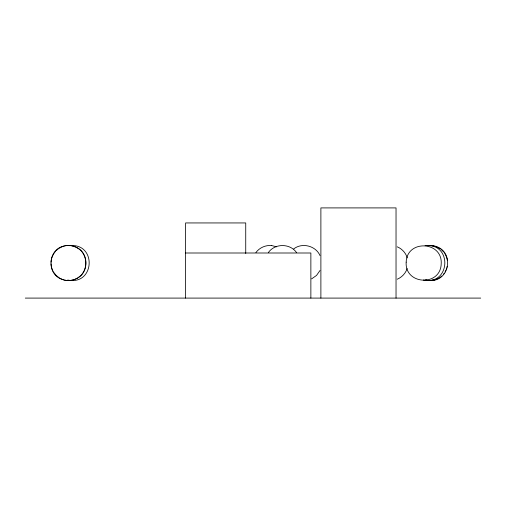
<?xml version="1.0" encoding="UTF-8"?>
<svg xmlns="http://www.w3.org/2000/svg" width="506" height="506" viewBox="0 0 506 506"><rect width="100%" height="100%" fill="white"/><g stroke="black" fill="none" stroke-linecap="round" stroke-linejoin="round"><path stroke-width="0.76" d="M51.017 262.159L51.334 259.597M447.215 266.441L447.026 267.282M51.523 258.762L51.884 257.522M446.798 268.11L446.526 268.926M407.166 268.522C405.61 273.303 401.884 277.313 397.229 279.217M52.023 257.111L53.491 254.006L55.54 251.242M446.216 269.73L446.374 269.331M319.988 270.514L316.535 275.416L311.633 278.869M445.868 270.514L445.052 272.032M255.897 252.576C259.464 247.687 265.682 244.929 271.697 245.568M268.363 252.576C274.777 243.228 290.121 243.228 296.535 252.576M443.572 274.144L444.097 273.468M56.134 250.622L58.791 248.44L62.624 246.511M441.789 276.01L440.46 277.105M78.095 277.598C88.993 271.007 88.133 253.044 76.621 247.554M293.689 248.933C302.044 242.304 315.75 245.739 319.988 255.524M439.758 277.598L435.103 279.799L430.296 280.533M77.544 278.06L75.065 279.217M75.849 278.869C89.29 273.708 89.277 252.317 75.849 247.168M436.931 278.869L437.703 278.483M75.242 279.217L73.44 279.799M74.439 279.527L71.776 280.216M435.343 279.527L432.01 280.362M63.263 246.239L65.11 245.821M64.268 246.011C48.026 248.8 46.154 274.107 61.821 279.217M72.794 280.027L70.068 280.469M64.932 245.821L65.957 245.676M71.106 280.362L69.214 280.533M65.78 245.676L66.811 245.568M69.398 245.676C97.051 242.576 94.951 285.808 67.709 280.027M425.053 245.676C452.706 242.576 450.606 285.808 423.364 280.027M426.862 245.676L429.158 245.505M427.443 245.676L432.87 245.676M66.634 245.568L67.671 245.505M430.872 280.533C450.448 280.666 454.122 250.748 435.103 246.239M67.494 245.505L68.531 245.486M428.582 245.505L430.302 245.486M68.354 280.552L69.385 280.533M429.436 280.552L431.156 280.533M185.62 253L310.867 253L310.867 298.091M25.3 298.091L480.7 298.091M430.018 245.486L431.156 245.505M68.354 245.486L69.385 245.505M428.582 280.533L430.302 280.552M67.494 280.533L68.531 280.552M69.214 245.505L71.106 245.676M429.442 280.533L427.443 280.362M429.158 280.533L425.173 280.027M66.634 280.469L67.671 280.533M431.156 245.568L435.388 246.239M271.697 245.568L276.693 246.82M70.068 245.568L71.953 245.821M66.811 280.469L64.932 280.216M426.596 280.216L427.728 280.362M65.957 280.362L64.091 280.027M433.433 245.821L434.274 246.011M432.858 245.821L433.699 246.011M425.755 280.027L426.881 280.216M71.776 245.821L75.242 246.82M72.611 246.011L76.026 247.168M63.263 279.799L64.268 280.027M62.447 279.527L63.44 279.799M435.925 246.511L440.46 248.933M62.624 279.527L60.087 278.483M397.229 246.82C402.017 248.775 405.818 252.968 407.298 257.927M59.518 278.06L56.134 275.416L53.491 272.032M441.137 249.464L443.572 251.893M444.097 252.576L444.597 253.278M445.052 254.006L446.374 256.706M52.681 270.514L53.067 271.286M52.333 269.73L52.023 268.926M446.526 257.111L446.912 258.345M51.884 268.522L51.422 266.864M447.026 258.762L447.361 260.445M51.334 266.441L51.017 263.879M396.034 298.091L396.034 207.909L320.886 207.909L320.886 298.091M245.733 253.468L245.733 222.944L185.62 222.944L185.62 298.091M406.173 262.159C404.629 284.884 440.498 286.763 441.2 263.879C442.744 241.153 406.875 239.275 406.173 262.159"/></g></svg>
